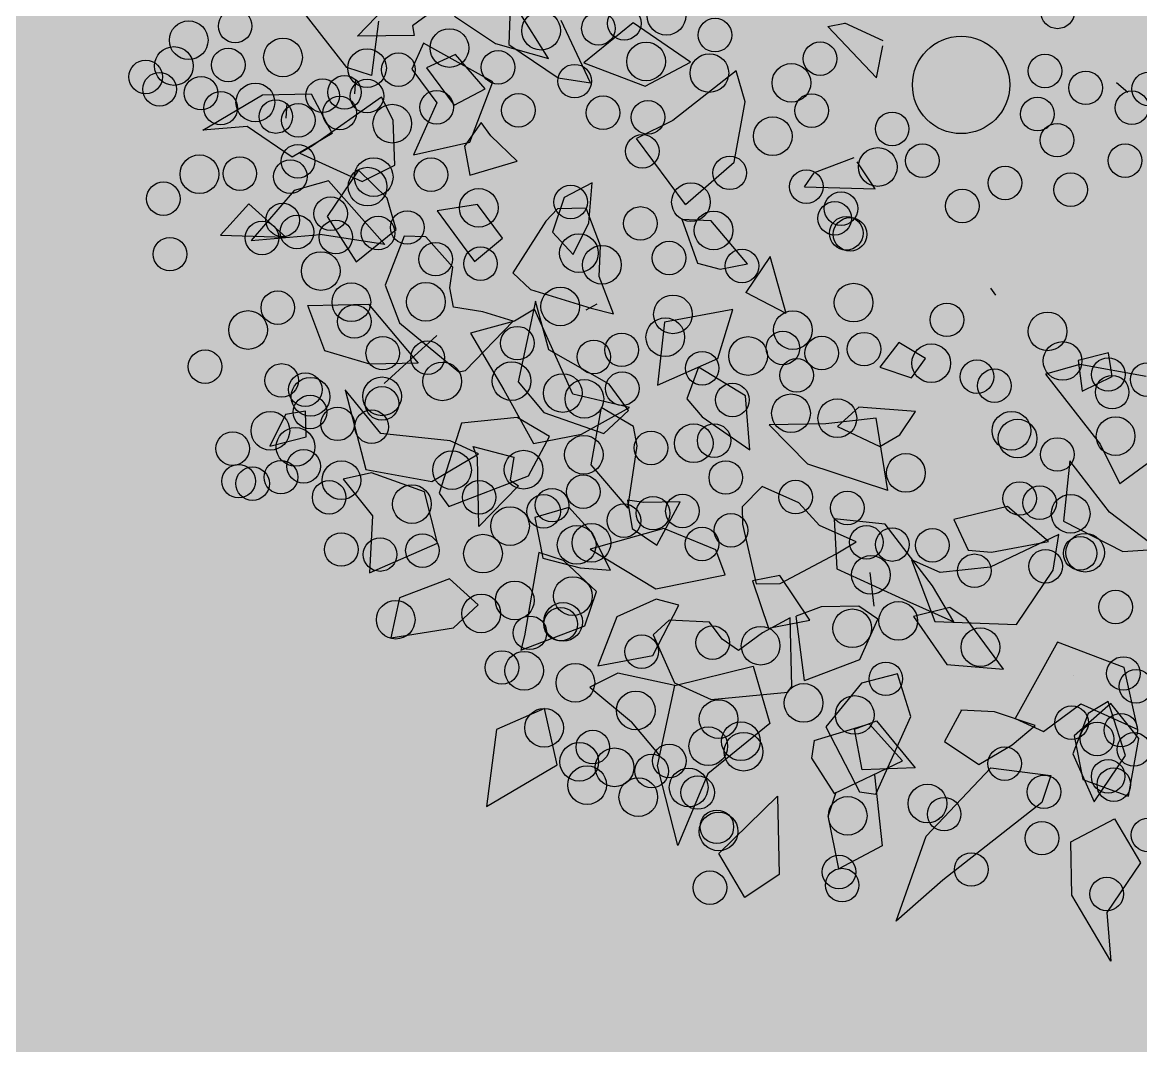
# Model space of a CAD drawing. Header units: millimetres. Extents: x 441061 to 442903, y 4515148 to 4515613.
# Drawn here: x 442043.376 to 442045.093, y 4515584.188 to 4515585.759 of the extents above; entities that cross this region are included whole.
import ezdxf

# ---------------------------------------------------------------- set-up
doc = ezdxf.new("R2010")
doc.units = ezdxf.units.MM
for name, color, linetype in [('01_ALBIZIA', 7, 'Continuous'), ('01_pinos', 7, 'Continuous'), ('ARBOL', 116, 'Continuous')]:
    doc.layers.add(name, color=color, linetype=linetype)
doc.layers.add('01_cesped', color=7, linetype='Continuous', true_color=0x659a66)

# ---------------------------------------------------------------- blocks, each defined once
blk = doc.blocks.new('A$C7A453A91')
at = {"layer": 'ARBOL', "color": 56}
for p, q in [((1.2895, 1.5195, 676.79), (1.2159, 1.5019, 676.79)), ((1.3208, 1.4599, 676.79), (1.2945, 1.5119, 676.79)), ((1.1956, 1.4787, 676.79), (1.2159, 1.5019, 676.79)), ((1.1956, 1.4787, 676.79), (1.3208, 1.4599, 676.79)), ((1.9513, 1.3261, 676.79), (1.9171, 1.2821, 676.79)), ((2.0307, 1.3336, 676.79), (1.9238, 1.2776, 676.79)), ((1.9828, 1.2968, 676.79), (1.9513, 1.3261, 676.79)), ((1.1147, 1.3154, 676.79), (1.0795, 1.1749, 676.79)), ((1.1615, 1.2808, 676.79), (1.1147, 1.3154, 676.79)), ((1.3768, 1.3213, 676.79), (1.3372, 1.2568, 676.79)), ((1.441, 1.3013, 676.79), (1.3857, 1.3195, 676.79)), ((2.1555, 1.3091, 676.79), (2.1117, 1.153, 676.79)), ((1.3392, 1.2261, 676.79), (1.441, 1.3013, 676.79)), ((1.9567, 1.2428, 676.79), (1.9828, 1.2968, 676.79)), ((0.9162, 1.2694, 676.79), (0.8902, 1.1588, 676.79)), ((1.0408, 1.2769, 676.79), (0.9162, 1.2694, 676.79)), ((1.003, 1.1933, 676.79), (1.0408, 1.2769, 676.79)), ((1.2124, 1.1836, 676.79), (1.1615, 1.2808, 676.79)), ((1.9238, 1.2776, 676.79), (1.8857, 1.2262, 676.79)), ((1.9171, 1.2821, 676.79), (1.9567, 1.2428, 676.79)), ((1.3392, 1.2261, 676.79), (1.3372, 1.2568, 676.79)), ((1.8857, 1.2262, 676.79), (2.0403, 1.1874, 676.79)), ((0.6862, 1.2101, 676.79), (0.7644, 1.1022, 676.79)), ((0.9222, 1.1377, 676.79), (0.8118, 1.1933, 676.79)), ((0.8902, 1.1588, 676.79), (1.003, 1.1933, 676.79)), ((1.1901, 1.0702, 676.79), (1.2124, 1.1836, 676.79)), ((2.0403, 1.1874, 676.79), (2.1117, 1.153, 676.79)), ((1.0795, 1.1749, 676.79), (1.0482, 1.11, 676.79)), ((0.8356, 1.1256, 676.79), (0.7374, 1.1616, 676.79)), ((0.7444, 1.0888, 676.79), (0.8356, 1.1256, 676.79)), ((0.8707, 1.1092, 676.79), (0.9222, 1.1377, 676.79)), ((2.0159, 1.1306, 676.79), (2.0731, 1.0388, 676.79)), ((2.1282, 1.1016, 676.79), (2.0159, 1.1306, 676.79)), ((0.7644, 1.1022, 676.79), (0.8707, 1.1092, 676.79)), ((1.1901, 1.0702, 676.79), (1.0482, 1.11, 676.79)), ((1.6991, 1.1167, 676.79), (1.6438, 1.1097, 676.79)), ((1.6438, 1.1097, 676.79), (1.6441, 1.0539, 676.79)), ((1.7007, 1.0737, 676.79), (1.6991, 1.1167, 676.79)), ((2.2375, 1.103, 676.79), (2.1282, 1.1016, 676.79)), ((2.1906, 1.0607, 676.79), (2.2375, 1.103, 676.79)), ((0.6563, 1.0826, 676.79), (0.7444, 1.0888, 676.79)), ((1.3672, 1.0901, 676.79), (1.3723, 1.0121, 676.79)), ((1.4522, 1.0269, 676.79), (1.3672, 1.0901, 676.79)), ((0.5411, 0.9472, 676.79), (0.5538, 1.0695, 676.79)), ((0.6186, 1.0626, 676.79), (0.6072, 1.0226, 676.79)), ((1.2008, 1.0453, 676.79), (1.2432, 1.0755, 676.79)), ((1.343, 1.0547, 676.79), (1.2432, 1.0755, 676.79)), ((1.6441, 1.0539, 676.79), (1.7007, 1.0737, 676.79)), ((1.2008, 1.0453, 676.79), (1.2718, 1.0004, 676.79)), ((1.3099, 1.017, 676.79), (1.343, 1.0547, 676.79)), ((2.0731, 1.0388, 676.79), (2.1906, 1.0607, 676.79)), ((0.6072, 1.0226, 676.79), (0.6205, 1.0109, 676.79)), ((0.7827, 1.0318, 676.79), (0.6418, 1.01, 676.79)), ((0.6996, 1.0291, 676.79), (0.6734, 0.9786, 676.79)), ((0.7793, 1.0134, 676.79), (0.6996, 1.0291, 676.79)), ((0.8167, 0.921, 676.79), (0.7827, 1.0318, 676.79)), ((1.4522, 1.0269, 676.79), (1.3723, 1.0121, 676.79)), ((1.7433, 1.0305, 676.79), (1.658, 0.9746, 676.79)), ((1.7466, 0.9805, 676.79), (1.7433, 1.0305, 676.79)), ((0.6205, 1.0109, 676.79), (0.5411, 0.9472, 676.79)), ((0.6418, 1.01, 676.79), (0.6539, 0.9605, 676.79)), ((0.7536, 0.956, 676.79), (0.7793, 1.0134, 676.79)), ((1.2718, 1.0004, 676.79), (1.3099, 1.017, 676.79)), ((2.0812, 1.0145, 676.79), (2.0201, 0.893, 676.79)), ((2.1126, 0.9578, 676.79), (2.0812, 1.0145, 676.79)), ((0.554, 0.9916, 676.79), (0.6041, 0.907, 676.79)), ((1.034, 0.9981, 676.79), (1.0107, 0.9463, 676.79)), ((1.0735, 0.9379, 676.79), (1.034, 0.9981, 676.79)), ((1.9778, 0.9975, 676.79), (1.9163, 0.9202, 676.79)), ((2.0744, 0.9934, 676.79), (1.9778, 0.9975, 676.79)), ((2.0055, 0.9156, 676.79), (2.0744, 0.9934, 676.79)), ((0.6734, 0.9786, 676.79), (0.7536, 0.956, 676.79)), ((1.3726, 0.9739, 676.79), (1.2897, 0.8805, 676.79)), ((1.4049, 0.8881, 676.79), (1.3726, 0.9739, 676.79)), ((1.6948, 0.9777, 676.79), (1.6298, 0.9148, 676.79)), ((1.6494, 0.9233, 676.79), (1.658, 0.9746, 676.79)), ((1.7909, 0.8883, 676.79), (1.6948, 0.9777, 676.79)), ((1.7313, 0.9418, 676.79), (1.7466, 0.9805, 676.79)), ((0.6539, 0.9605, 676.79), (0.7264, 0.9401, 676.79)), ((0.8394, 0.9532, 676.79), (0.8111, 0.9613, 676.79)), ((0.8111, 0.9613, 676.79), (0.8131, 0.9096, 676.79)), ((0.9043, 0.9464, 676.79), (0.8394, 0.9532, 676.79)), ((0.8531, 0.8745, 676.79), (0.9043, 0.9464, 676.79)), ((1.0107, 0.9463, 676.79), (1.0325, 0.8849, 676.79)), ((1.0536, 0.9555, 676.79), (1.0138, 0.9236, 676.79)), ((1.1152, 0.9181, 676.79), (1.0536, 0.9555, 676.79)), ((2.1203, 0.8409, 676.79), (2.1126, 0.9578, 676.79)), ((0.5606, 0.8915, 676.79), (0.3616, 0.9413, 676.79)), ((0.7264, 0.9401, 676.79), (0.7507, 0.8412, 676.79)), ((1.0138, 0.9236, 676.79), (1.0107, 0.8931, 676.79)), ((1.0865, 0.8759, 676.79), (1.0735, 0.9379, 676.79)), ((1.6494, 0.9233, 676.79), (1.7313, 0.9418, 676.79)), ((0.6041, 0.907, 676.79), (0.5606, 0.8915, 676.79)), ((0.7507, 0.8412, 676.79), (0.8167, 0.921, 676.79)), ((0.8131, 0.9096, 676.79), (0.8531, 0.8745, 676.79)), ((1.147, 0.8736, 676.79), (1.1152, 0.9181, 676.79)), ((1.6298, 0.9148, 676.79), (1.5511, 0.8509, 676.79)), ((1.9163, 0.9202, 676.79), (1.9699, 0.8924, 676.79)), ((1.9699, 0.8924, 676.79), (2.0055, 0.9156, 676.79)), ((0.6421, 0.8877, 676.79), (0.598, 0.743, 676.79)), ((0.6838, 0.8678, 676.79), (0.6421, 0.8877, 676.79)), ((1.0107, 0.8931, 676.79), (1.0212, 0.7838, 676.79)), ((1.0325, 0.8849, 676.79), (1.0865, 0.8759, 676.79)), ((1.3495, 0.7839, 676.79), (1.4049, 0.8881, 676.79)), ((1.7909, 0.8883, 676.79), (1.6487, 0.8377, 676.79)), ((2.0201, 0.893, 676.79), (1.9552, 0.83, 676.79)), ((2.3197, 0.8983, 676.79), (2.1977, 0.8609, 676.79)), ((2.4074, 0.8258, 676.79), (2.3197, 0.8983, 676.79)), ((0.7356, 0.8058, 676.79), (0.6838, 0.8678, 676.79)), ((1.2087, 0.8362, 676.79), (1.147, 0.8736, 676.79)), ((1.2897, 0.8805, 676.79), (1.3495, 0.7839, 676.79)), ((1.4855, 0.8655, 676.79), (1.3873, 0.8544, 676.79)), ((1.5509, 0.7943, 676.79), (1.4855, 0.8655, 676.79)), ((1.3873, 0.8544, 676.79), (1.4056, 0.7968, 676.79)), ((1.5511, 0.8509, 676.79), (1.6487, 0.8377, 676.79)), ((2.1977, 0.8609, 676.79), (2.2217, 0.706, 676.79)), ((0.8958, 0.8414, 676.79), (0.8459, 0.7879, 676.79)), ((0.9683, 0.8211, 676.79), (0.8958, 0.8414, 676.79)), ((1.1706, 0.8196, 676.79), (1.2087, 0.8362, 676.79)), ((1.8241, 0.8379, 676.79), (1.7462, 0.7894, 676.79)), ((1.9589, 0.8031, 676.79), (1.8241, 0.8379, 676.79)), ((1.9552, 0.83, 676.79), (1.9008, 0.8166, 676.79)), ((2.0016, 0.7548, 676.79), (2.1203, 0.8409, 676.79)), ((2.2985, 0.7991, 676.79), (2.4074, 0.8258, 676.79)), ((2.3348, 0.8324, 676.79), (2.3196, 0.7937, 676.79)), ((2.3408, 0.8326, 676.79), (2.3246, 0.7468, 676.79)), ((2.4187, 0.7751, 676.79), (2.3348, 0.8324, 676.79)), ((2.419, 0.8141, 676.79), (2.3408, 0.8326, 676.79)), ((0.4714, 0.76, 676.79), (0.539, 0.8147, 676.79)), ((0.539, 0.8147, 676.79), (0.6123, 0.7819, 676.79)), ((0.7076, 0.7469, 676.79), (0.7356, 0.8058, 676.79)), ((0.9547, 0.7574, 676.79), (0.9683, 0.8211, 676.79)), ((1.0644, 0.7793, 676.79), (1.1706, 0.8196, 676.79)), ((1.9008, 0.8166, 676.79), (2.0016, 0.7548, 676.79)), ((2.0288, 0.7752, 676.79), (1.9589, 0.8031, 676.79)), ((2.4677, 0.7214, 676.79), (2.419, 0.8141, 676.79)), ((0.6123, 0.7819, 676.79), (0.5818, 0.7045, 676.79)), ((0.8459, 0.7879, 676.79), (0.9184, 0.7675, 676.79)), ((1.0212, 0.7838, 676.79), (1.0644, 0.7793, 676.79)), ((1.4056, 0.7968, 676.79), (1.4471, 0.7881, 676.79)), ((1.4471, 0.7881, 676.79), (1.5509, 0.7943, 676.79)), ((1.7462, 0.7894, 676.79), (1.8047, 0.7215, 676.79)), ((2.0072, 0.7914, 676.79), (1.9662, 0.7385, 676.79)), ((2.0426, 0.7938, 676.79), (2.0072, 0.7914, 676.79)), ((2.1513, 0.7632, 676.79), (2.0426, 0.7938, 676.79)), ((2.2762, 0.7193, 676.79), (2.2985, 0.7991, 676.79)), ((2.3196, 0.7937, 676.79), (2.3422, 0.7198, 676.79)), ((0.9184, 0.7675, 676.79), (0.9547, 0.7574, 676.79)), ((1.1569, 0.7142, 676.79), (1.0843, 0.7681, 676.79)), ((1.0843, 0.7681, 676.79), (1.1483, 0.6353, 676.79)), ((1.6788, 0.7729, 676.79), (1.6088, 0.7557, 676.79)), ((1.7328, 0.7638, 676.79), (1.6788, 0.7729, 676.79)), ((1.8028, 0.781, 676.79), (1.7328, 0.7638, 676.79)), ((1.7876, 0.7423, 676.79), (1.8028, 0.781, 676.79)), ((1.9392, 0.7537, 676.79), (2.0288, 0.7752, 676.79)), ((2.0661, 0.7073, 676.79), (2.1513, 0.7632, 676.79)), ((2.4252, 0.675, 676.79), (2.4187, 0.7751, 676.79)), ((0.4257, 0.6439, 676.79), (0.4714, 0.76, 676.79)), ((0.5881, 0.7183, 676.79), (0.7076, 0.7469, 676.79)), ((0.598, 0.743, 676.79), (0.5881, 0.7183, 676.79)), ((0.7615, 0.7508, 676.79), (0.6899, 0.7587, 676.79)), ((0.6899, 0.7587, 676.79), (0.6965, 0.6586, 676.79)), ((0.8083, 0.7162, 676.79), (0.7615, 0.7508, 676.79)), ((1.092, 0.7561, 676.79), (1.0767, 0.7174, 676.79)), ((1.2395, 0.6779, 676.79), (1.092, 0.7561, 676.79)), ((1.6088, 0.7557, 676.79), (1.6032, 0.705, 676.79)), ((1.741, 0.6387, 676.79), (1.7876, 0.7423, 676.79)), ((1.8047, 0.7215, 676.79), (1.9392, 0.7537, 676.79)), ((2.3246, 0.7468, 676.79), (2.3847, 0.6941, 676.79)), ((0.8585, 0.7385, 676.79), (0.827, 0.716, 676.79)), ((0.93, 0.7258, 676.79), (0.8585, 0.7385, 676.79)), ((0.9484, 0.693, 676.79), (0.93, 0.7258, 676.79)), ((1.2802, 0.7321, 676.79), (1.1569, 0.7142, 676.79)), ((1.3344, 0.7218, 676.79), (1.2395, 0.6779, 676.79)), ((1.3365, 0.7162, 676.79), (1.2802, 0.7321, 676.79)), ((1.2959, 0.6313, 676.79), (1.3344, 0.7218, 676.79)), ((1.9662, 0.7385, 676.79), (2.0661, 0.7073, 676.79)), ((2.3847, 0.6941, 676.79), (2.4677, 0.7214, 676.79)), ((0.5818, 0.7045, 676.79), (0.4844, 0.698, 676.79)), ((0.6596, 0.7108, 676.79), (0.6215, 0.6593, 676.79)), ((0.809, 0.6826, 676.79), (0.6596, 0.7108, 676.79)), ((0.7875, 0.6269, 676.79), (0.8083, 0.7162, 676.79)), ((0.827, 0.716, 676.79), (0.854, 0.6256, 676.79)), ((1.0746, 0.7157, 676.79), (1.0216, 0.6956, 676.79)), ((1.0767, 0.7174, 676.79), (1.0277, 0.6514, 676.79)), ((1.0619, 0.5935, 676.79), (1.0746, 0.7157, 676.79)), ((1.3266, 0.6568, 676.79), (1.3365, 0.7162, 676.79)), ((1.6032, 0.705, 676.79), (1.6226, 0.6812, 676.79)), ((2.2579, 0.7186, 676.79), (2.1855, 0.6929, 676.79)), ((2.2217, 0.706, 676.79), (2.2762, 0.7193, 676.79)), ((2.2466, 0.6655, 676.79), (2.2579, 0.7186, 676.79)), ((2.3422, 0.7198, 676.79), (2.4252, 0.675, 676.79)), ((0.4844, 0.698, 676.79), (0.4257, 0.6439, 676.79)), ((0.809, 0.6826, 676.79), (0.7066, 0.6258, 676.79)), ((0.9751, 0.6695, 676.79), (0.9484, 0.693, 676.79)), ((1.0216, 0.6956, 676.79), (0.9751, 0.6695, 676.79)), ((1.3605, 0.6991, 676.79), (1.2941, 0.6906, 676.79)), ((1.2941, 0.6906, 676.79), (1.3427, 0.598, 676.79)), ((1.3872, 0.6757, 676.79), (1.3605, 0.6991, 676.79)), ((1.8771, 0.6931, 676.79), (1.8246, 0.6505, 676.79)), ((1.9183, 0.6958, 676.79), (1.8771, 0.6931, 676.79)), ((1.9372, 0.6187, 676.79), (1.9183, 0.6958, 676.79)), ((2.1855, 0.6929, 676.79), (2.136, 0.6583, 676.79)), ((1.4425, 0.5772, 676.79), (1.3872, 0.6757, 676.79)), ((1.6226, 0.6812, 676.79), (1.7073, 0.6114, 676.79)), ((2.2212, 0.6011, 676.79), (2.2466, 0.6655, 676.79)), ((2.2419, 0.6094, 676.79), (2.3351, 0.6645, 676.79)), ((2.3351, 0.6645, 676.79), (2.352, 0.6167, 676.79)), ((2.4365, 0.5929, 676.79), (2.4727, 0.6735, 676.79)), ((2.4727, 0.6735, 676.79), (2.5578, 0.64, 676.79)), ((0.6215, 0.6593, 676.79), (0.6154, 0.5415, 676.79)), ((0.6965, 0.6586, 676.79), (0.7875, 0.6269, 676.79)), ((1.0277, 0.6514, 676.79), (1.1373, 0.6083, 676.79)), ((1.2184, 0.6203, 676.79), (1.3266, 0.6568, 676.79)), ((1.5097, 0.6437, 676.79), (1.459, 0.6027, 676.79)), ((1.5243, 0.5567, 676.79), (1.5097, 0.6437, 676.79)), ((1.7318, 0.6495, 676.79), (1.6988, 0.6118, 676.79)), ((1.8234, 0.6193, 676.79), (1.7318, 0.6495, 676.79)), ((1.8246, 0.6505, 676.79), (1.7996, 0.6097, 676.79)), ((2.1369, 0.6589, 676.79), (2.1474, 0.5962, 676.79)), ((0.6154, 0.5415, 676.79), (0.7066, 0.6258, 676.79)), ((0.854, 0.6256, 676.79), (0.9157, 0.5883, 676.79)), ((1.1483, 0.6353, 676.79), (1.2184, 0.6203, 676.79)), ((1.238, 0.5647, 676.79), (1.2959, 0.6313, 676.79)), ((1.7073, 0.6114, 676.79), (1.741, 0.6387, 676.79)), ((2.0066, 0.64, 676.79), (1.9656, 0.5871, 676.79)), ((2.0719, 0.5941, 676.79), (2.0066, 0.64, 676.79)), ((2.5578, 0.64, 676.79), (2.5649, 0.5328, 676.79)), ((1.1373, 0.6083, 676.79), (1.238, 0.5647, 676.79)), ((1.459, 0.6027, 676.79), (1.4332, 0.5884, 676.79)), ((1.6126, 0.6153, 676.79), (1.516, 0.5881, 676.79)), ((1.6536, 0.5901, 676.79), (1.6126, 0.6153, 676.79)), ((1.6988, 0.6118, 676.79), (1.7738, 0.5627, 676.79)), ((1.7738, 0.5627, 676.79), (1.8234, 0.6193, 676.79)), ((1.8818, 0.5281, 676.79), (1.7996, 0.6097, 676.79)), ((1.8818, 0.5281, 676.79), (1.9372, 0.6187, 676.79)), ((2.2253, 0.442, 676.79), (2.2419, 0.6094, 676.79)), ((2.352, 0.6167, 676.79), (2.2973, 0.3978, 676.79)), ((0.5659, 0.5152, 676.79), (0.5715, 0.5907, 676.79)), ((0.5659, 0.5152, 676.79), (0.6609, 0.584, 676.79)), ((0.6609, 0.584, 676.79), (0.5715, 0.5907, 676.79)), ((0.9157, 0.5883, 676.79), (1.0537, 0.5841, 676.79)), ((1.0537, 0.5841, 676.79), (1.0619, 0.5935, 676.79)), ((1.1866, 0.584, 676.79), (1.1139, 0.5144, 676.79)), ((1.2531, 0.5924, 676.79), (1.1866, 0.584, 676.79)), ((1.2667, 0.5137, 676.79), (1.2531, 0.5924, 676.79)), ((1.3427, 0.598, 676.79), (1.4425, 0.5772, 676.79)), ((1.4332, 0.5884, 676.79), (1.4711, 0.5532, 676.79)), ((1.516, 0.5881, 676.79), (1.4346, 0.4782, 676.79)), ((1.5714, 0.4941, 676.79), (1.6536, 0.5901, 676.79)), ((1.7932, 0.601, 676.79), (1.77, 0.5493, 676.79)), ((1.8707, 0.5056, 676.79), (1.7932, 0.601, 676.79)), ((1.9656, 0.5871, 676.79), (1.9633, 0.4864, 676.79)), ((2.1083, 0.4457, 676.79), (2.0719, 0.5941, 676.79)), ((2.1474, 0.5962, 676.79), (2.2212, 0.6011, 676.79)), ((2.4967, 0.5186, 676.79), (2.4365, 0.5929, 676.79)), ((0.7672, 0.512, 676.79), (0.8516, 0.5804, 676.79)), ((0.8516, 0.5804, 676.79), (0.9869, 0.5516, 676.79)), ((0.9869, 0.5516, 676.79), (0.9194, 0.4969, 676.79)), ((1.4711, 0.5532, 676.79), (1.5243, 0.5567, 676.79)), ((1.77, 0.5493, 676.79), (1.7555, 0.498, 676.79)), ((2.0064, 0.5142, 676.79), (2.0284, 0.5505, 676.79)), ((2.0284, 0.5505, 676.79), (2.1351, 0.5264, 676.79)), ((1.1563, 0.4942, 676.79), (1.2255, 0.5239, 676.79)), ((1.2255, 0.5239, 676.79), (1.2457, 0.4875, 676.79)), ((1.9619, 0.454, 676.79), (2.0212, 0.5377, 676.79)), ((2.0212, 0.5377, 676.79), (2.1094, 0.5224, 676.79)), ((2.0483, 0.401, 676.79), (2.1094, 0.5224, 676.79)), ((2.1351, 0.5264, 676.79), (2.062, 0.4655, 676.79)), ((2.5649, 0.5328, 676.79), (2.6244, 0.4682, 676.79)), ((0.8413, 0.4666, 676.79), (0.7672, 0.512, 676.79)), ((1.1139, 0.5144, 676.79), (1.1593, 0.3912, 676.79)), ((1.1876, 0.383, 676.79), (1.2667, 0.5137, 676.79)), ((1.3586, 0.5136, 676.79), (1.3217, 0.4619, 676.79)), ((1.417, 0.5033, 676.79), (1.3574, 0.5138, 676.79)), ((1.4863, 0.4703, 676.79), (1.417, 0.5033, 676.79)), ((1.6838, 0.5059, 676.79), (1.6243, 0.4643, 676.79)), ((1.7201, 0.4957, 676.79), (1.6838, 0.5059, 676.79)), ((1.8715, 0.4931, 676.79), (1.8707, 0.5056, 676.79)), ((2.062, 0.4655, 676.79), (2.0064, 0.5142, 676.79)), ((2.6244, 0.4682, 676.79), (2.4967, 0.5186, 676.79)), ((0.9194, 0.4969, 676.79), (0.8413, 0.4666, 676.79)), ((1.1717, 0.4901, 676.79), (1.1173, 0.4767, 676.79)), ((1.1362, 0.3996, 676.79), (1.1717, 0.4901, 676.79)), ((1.1748, 0.4828, 676.79), (1.1563, 0.4942, 676.79)), ((1.2522, 0.3874, 676.79), (1.1748, 0.4828, 676.79)), ((1.2457, 0.4875, 676.79), (1.2634, 0.4887, 676.79)), ((1.2634, 0.4887, 676.79), (1.2522, 0.3874, 676.79)), ((1.4346, 0.4782, 676.79), (1.5714, 0.4941, 676.79)), ((1.6212, 0.4964, 676.79), (1.5831, 0.4798, 676.79)), ((1.64, 0.3966, 676.79), (1.6212, 0.4964, 676.79)), ((1.7043, 0.3783, 676.79), (1.7935, 0.4918, 676.79)), ((1.7555, 0.498, 676.79), (1.7201, 0.4957, 676.79)), ((1.771, 0.3985, 676.79), (1.8715, 0.4931, 676.79)), ((1.7935, 0.4918, 676.79), (1.8806, 0.4291, 676.79)), ((1.9633, 0.4864, 676.79), (2.0826, 0.4314, 676.79)), ((1.1173, 0.4767, 676.79), (1.011, 0.411, 676.79)), ((1.1173, 0.4767, 676.79), (1.011, 0.411, 676.79)), ((1.3217, 0.4619, 676.79), (1.3773, 0.4131, 676.79)), ((1.4408, 0.4408, 676.79), (1.4863, 0.4703, 676.79)), ((1.5831, 0.4798, 676.79), (1.5468, 0.4115, 676.79)), ((1.6243, 0.4643, 676.79), (1.6179, 0.4262, 676.79)), ((2.0851, 0.4719, 676.79), (2.1741, 0.3799, 676.79)), ((1.9619, 0.454, 676.79), (1.9776, 0.4257, 676.79)), ((2.0826, 0.4314, 676.79), (2.1083, 0.4457, 676.79)), ((2.2768, 0.2888, 676.79), (2.2253, 0.442, 676.79)), ((1.011, 0.411, 676.79), (0.9128, 0.4339, 676.79)), ((0.9128, 0.4339, 676.79), (1.0293, 0.3437, 676.79)), ((1.4093, 0.4322, 676.79), (1.3658, 0.4168, 676.79)), ((1.3773, 0.4131, 676.79), (1.4408, 0.4408, 676.79)), ((1.4898, 0.425, 676.79), (1.4093, 0.4322, 676.79)), ((1.5117, 0.3636, 676.79), (1.4898, 0.425, 676.79)), ((1.6179, 0.4262, 676.79), (1.7009, 0.3814, 676.79)), ((1.8806, 0.4291, 676.79), (1.8483, 0.29, 676.79)), ((1.9776, 0.4257, 676.79), (2.0483, 0.401, 676.79)), ((1.3658, 0.4168, 676.79), (1.4369, 0.2833, 676.79)), ((1.5468, 0.4115, 676.79), (1.5738, 0.3211, 676.79)), ((2.05, 0.4043, 676.79), (2.0646, 0.3629, 676.79)), ((1.0293, 0.3437, 676.79), (1.1362, 0.3996, 676.79)), ((1.1593, 0.3912, 676.79), (1.1876, 0.383, 676.79)), ((1.5738, 0.3211, 676.79), (1.64, 0.3966, 676.79)), ((1.7009, 0.3814, 676.79), (1.771, 0.3985, 676.79)), ((2.2973, 0.3978, 676.79), (2.2768, 0.2888, 676.79)), ((1.1372, 0.3766, 676.79), (1.0414, 0.3452, 676.79)), ((1.2121, 0.3187, 676.79), (1.1372, 0.3766, 676.79)), ((1.4474, 0.2588, 676.79), (1.5117, 0.3636, 676.79)), ((1.7043, 0.3783, 676.79), (1.6105, 0.333, 676.79)), ((1.7683, 0.2455, 676.79), (1.7043, 0.3783, 676.79)), ((2.1379, 0.2992, 676.79), (2.0646, 0.3629, 676.79)), ((2.1741, 0.3799, 676.79), (2.1379, 0.2992, 676.79)), ((0.8803, 0.3597, 676.79), (0.8554, 0.3329, 676.79)), ((0.9093, 0.3239, 676.79), (0.8803, 0.3597, 676.79)), ((1.0414, 0.3452, 676.79), (1.0084, 0.3053, 676.79)), ((0.8554, 0.3329, 676.79), (0.8683, 0.271, 676.79)), ((0.8683, 0.271, 676.79), (0.9093, 0.3239, 676.79)), ((1.6105, 0.333, 676.79), (1.5862, 0.2825, 676.79)), ((1.9713, 0.335, 676.79), (1.9517, 0.1891, 676.79)), ((1.9713, 0.335, 676.79), (2.0599, 0.2256, 676.79)), ((1.0084, 0.3053, 676.79), (1.0898, 0.2855, 676.79)), ((1.1487, 0.2015, 676.79), (1.2121, 0.3187, 676.79)), ((1.0898, 0.2855, 676.79), (1.1487, 0.2015, 676.79)), ((1.2684, 0.2811, 676.79), (1.2185, 0.1996, 676.79)), ((1.3378, 0.2759, 676.79), (1.2684, 0.2811, 676.79)), ((1.4369, 0.2833, 676.79), (1.4474, 0.2588, 676.79)), ((1.5862, 0.2825, 676.79), (1.6832, 0.2791, 676.79)), ((1.8483, 0.29, 676.79), (1.8848, 0.1554, 676.79)), ((1.3279, 0.2166, 676.79), (1.3378, 0.2759, 676.79)), ((1.76, 0.2627, 676.79), (1.6832, 0.2791, 676.79)), ((1.8848, 0.1554, 676.79), (1.7683, 0.2455, 676.79)), ((2.0599, 0.2256, 676.79), (2.0368, 0.1556, 676.79)), ((1.2505, 0.1332, 676.79), (1.3279, 0.2166, 676.79)), ((1.5454, 0.2026, 676.79), (1.5006, 0.1197, 676.79)), ((1.625, 0.1368, 676.79), (1.5454, 0.2026, 676.79)), ((1.2185, 0.1996, 676.79), (1.2505, 0.1332, 676.79)), ((2.0368, 0.1556, 676.79), (1.9517, 0.1891, 676.79)), ((1.5713, 0, 676.79), (1.625, 0.1368, 676.79)), ((1.5006, 0.1197, 676.79), (1.5713, 0, 676.79))]:
    blk.add_line(p, q, dxfattribs=at)
blk = doc.blocks.new('A$C496E5142')
at = {"layer": '01_pinos', "color": 98}
for p, q in [((2.0648, 2.0607), (2.0969, 2.0593)), ((2.1411, 1.5401), (2.1232, 1.5454)), ((0.7877, 1.0353), (0.7698, 1.062)), ((1.4761, 0.9983), (1.4648, 0.9735)), ((2.7756, 0.9965), (2.7756, 0.9965)), ((0.7033, 0.9036), (0.6853, 0.9302)), ((2.2934, 0.9029), (2.3448, 0.8517)), ((1.2458, 0.7338), (1.2197, 0.5829)), ((2.7374, 0.5771), (2.7339, 0.5694)), ((2.1195, 0.3499), (2.116, 0.3422))]:
    blk.add_line(p, q, dxfattribs=at)
for centre, radius in [((1.8718, 2.1025), 0.0361), ((2.128, 2.092), 0.0361), ((2.1246, 2.038), 0.0361), ((2.0199, 2.0108), 0.0361), ((1.9284, 1.9856), 0.0361), ((2.1828, 1.9393), 0.0361), ((1.8046, 1.8511), 0.1046), ((1.8046, 1.8511), 0.1046), ((1.9726, 1.9024), 0.0361), ((2.0404, 1.8842), 0.0361), ((2.1288, 1.818), 0.0361), ((2.0086, 1.7429), 0.0361), ((1.5306, 1.7095), 0.0361), ((1.7457, 1.6855), 0.0361), ((1.8389, 1.6715), 0.0361), ((1.9665, 1.6473), 0.0361), ((1.5138, 1.6306), 0.0416), ((1.3212, 1.6108), 0.0361), ((1.5849, 1.6103), 0.0361), ((1.7716, 1.6019), 0.0416), ((1.2132, 1.5794), 0.0416), ((2.5094, 1.5969), 0.0361), ((2.2768, 1.5472), 0.0416), ((2.4367, 1.5541), 0.0361), ((1.3617, 1.5389), 0.0416), ((2.4666, 1.5292), 0.0361), ((1.1517, 1.5108), 0.0361), ((1.5527, 1.5154), 0.0416), ((2.3413, 1.5167), 0.0416), ((1.2391, 1.475), 0.0416), ((1.7641, 1.4827), 0.0361), ((1.1145, 1.4682), 0.0361), ((1.6763, 1.4741), 0.0361), ((1.7663, 1.4579), 0.0361), ((2.5306, 1.4592), 0.0416), ((1.8055, 1.4478), 0.0361), ((1.8134, 1.4511), 0.0361), ((2.0907, 1.4338), 0.0361), ((1.0202, 1.3886), 0.0416), ((1.3159, 1.3827), 0.0361), ((1.5281, 1.3964), 0.0361), ((2.2583, 1.3847), 0.0361), ((2.2168, 1.3769), 0.0361), ((1.1438, 1.3473), 0.0361), ((1.9096, 1.3397), 0.0416), ((2.1213, 1.3395), 0.0416), ((2.3467, 1.3309), 0.0416), ((2.4559, 1.3512), 0.0361), ((1.2337, 1.3311), 0.0361), ((1.3512, 1.3176), 0.0361), ((2.3673, 1.3257), 0.0416), ((1.5009, 1.2956), 0.0416), ((0.9956, 1.2696), 0.0361), ((1.5767, 1.2774), 0.0416), ((1.9888, 1.2747), 0.0361), ((2.5567, 1.2682), 0.0416), ((0.8876, 1.2381), 0.0416), ((1.6718, 1.2547), 0.0361), ((2.4897, 1.2459), 0.0361), ((1.0869, 1.2235), 0.0361), ((1.8428, 1.213), 0.0416), ((2.4501, 1.2268), 0.0361), ((2.6328, 1.2212), 0.0416), ((1.4433, 1.1926), 0.0361), ((1.9222, 1.2121), 0.0361), ((2.6251, 1.2136), 0.0361), ((1.5376, 1.1719), 0.0361), ((1.8496, 1.1693), 0.0361), ((2.7562, 1.1692), 0.0361), ((2.5835, 1.146), 0.0361), ((0.8296, 1.134), 0.0361), ((0.9441, 1.1208), 0.0361), ((1.2967, 1.1368), 0.0361), ((1.909, 1.1412), 0.0361), ((2.0347, 1.1221), 0.0416), ((2.2232, 1.1198), 0.0416), ((0.7742, 1.0953), 0.0416), ((1.801, 1.1098), 0.0416), ((1.4326, 1.0716), 0.0416), ((1.6186, 1.0813), 0.0416), ((1.9495, 1.0693), 0.0416), ((0.8112, 1.0477), 0.0361), ((1.378, 1.0611), 0.0416), ((2.8572, 1.0668), 0.0361), ((2.8956, 1.0616), 0.0361), ((0.768, 1.0244), 0.0361), ((0.8905, 1.0343), 0.0416), ((1.6358, 1.0324), 0.0416), ((1.7393, 1.0285), 0.0361), ((2.3638, 1.032), 0.0361), ((2.4688, 1.0443), 0.0361), ((0.6175, 1.0024), 0.0416), ((1.0237, 0.9987), 0.0361), ((1.1483, 1.0056), 0.0416), ((1.8325, 1.0146), 0.0361), ((0.495, 0.9924), 0.0361), ((0.7352, 0.9897), 0.0361), ((0.7871, 0.983), 0.0361), ((2.1701, 0.983), 0.0361), ((2.2947, 0.9803), 0.0361), ((1.4169, 0.9459), 0.0416), ((1.5785, 0.9534), 0.0361), ((2.2478, 0.9501), 0.0361), ((2.9277, 0.9671), 0.0361), ((2.9753, 0.9517), 0.0361), ((2.068, 0.9332), 0.0361), ((2.5798, 0.9225), 0.0416), ((0.4348, 0.907), 0.0416), ((0.5346, 0.9172), 0.0361), ((0.7267, 0.9159), 0.0361), ((0.9294, 0.9191), 0.0416), ((1.2251, 0.9132), 0.0361), ((1.5405, 0.9046), 0.0361), ((1.8551, 0.9215), 0.0361), ((2.2986, 0.9005), 0.0416), ((2.8344, 0.9149), 0.0361), ((2.899, 0.9209), 0.0361), ((0.6301, 0.8894), 0.0416), ((0.6835, 0.8926), 0.0361), ((0.9317, 0.8948), 0.0416), ((1.053, 0.8778), 0.0361), ((1.6305, 0.8884), 0.0361), ((1.824, 0.89), 0.0416), ((1.1429, 0.8616), 0.0361), ((1.9237, 0.8742), 0.0361), ((2.4057, 0.8586), 0.0416), ((2.9671, 0.872), 0.0361), ((2.9876, 0.8655), 0.0361), ((0.4438, 0.8438), 0.0416), ((0.5257, 0.8335), 0.0361), ((0.5789, 0.834), 0.0361), ((0.78, 0.8459), 0.0361), ((1.0109, 0.8298), 0.0361), ((0.7874, 0.8099), 0.0361), ((1.3924, 0.8269), 0.0361), ((1.5355, 0.8023), 0.0416), ((1.5798, 0.821), 0.0416), ((1.7577, 0.8257), 0.0361), ((3.1123, 0.8252), 0.0361), ((0.4103, 0.788), 0.0361), ((0.4501, 0.7854), 0.0361), ((0.9048, 0.8001), 0.0361), ((1.1827, 0.7763), 0.0416), ((2.0022, 0.7915), 0.0361), ((2.3374, 0.7853), 0.0416), ((0.9444, 0.7672), 0.0361), ((1.4328, 0.755), 0.0416), ((1.8944, 0.7601), 0.0361), ((2.8787, 0.761), 0.0361), ((0.6977, 0.7483), 0.0361), ((2.4611, 0.744), 0.0361), ((2.7747, 0.757), 0.0361), ((0.8316, 0.7258), 0.0361), ((0.8717, 0.7244), 0.0361), ((1.6527, 0.7254), 0.0416), ((1.8472, 0.7176), 0.0361), ((1.9711, 0.73), 0.0361), ((0.63, 0.6939), 0.0416), ((0.9638, 0.6898), 0.0416), ((0.8203, 0.6683), 0.0361), ((1.0568, 0.6772), 0.0416), ((1.2596, 0.6839), 0.0361), ((1.3156, 0.663), 0.0416), ((1.7006, 0.6619), 0.0361), ((1.8078, 0.6664), 0.0361), ((2.9364, 0.6797), 0.0361), ((3.1201, 0.6706), 0.0361), ((1.0874, 0.6485), 0.0361), ((2.2049, 0.6348), 0.0416), ((2.4561, 0.6416), 0.0416), ((1.1774, 0.6323), 0.0361), ((1.5702, 0.6205), 0.0416), ((0.6012, 0.6046), 0.0361), ((1.6654, 0.5978), 0.0361), ((1.7819, 0.5861), 0.0416), ((2.3534, 0.5944), 0.0416), ((2.6965, 0.5873), 0.0416), ((2.7388, 0.5913), 0.0361), ((0.9392, 0.5708), 0.0361), ((1.6594, 0.5762), 0.0361), ((1.7596, 0.563), 0.0416), ((2.1194, 0.5765), 0.0361), ((1.2332, 0.5581), 0.0416), ((1.2424, 0.5459), 0.0361), ((0.6855, 0.5192), 0.0361), ((1.4493, 0.5253), 0.0416), ((2.8578, 0.5332), 0.0361), ((0.9182, 0.4937), 0.0416), ((1.5312, 0.515), 0.0361), ((1.6217, 0.5069), 0.0416), ((1.2556, 0.4926), 0.0361), ((1.8208, 0.471), 0.0416), ((1.0418, 0.4524), 0.0361), ((1.0942, 0.4682), 0.0361), ((1.1123, 0.4629), 0.0416), ((1.1941, 0.4526), 0.0361), ((2.0108, 0.4677), 0.0361), ((2.2305, 0.4548), 0.0416), ((2.2975, 0.4466), 0.0416), ((2.5773, 0.4611), 0.0416), ((1.1318, 0.4363), 0.0361), ((1.6122, 0.4244), 0.0416), ((2.316, 0.4325), 0.0416), ((1.4262, 0.4146), 0.0416), ((1.8382, 0.4144), 0.0416), ((1.8371, 0.4073), 0.0361), ((2.2488, 0.3952), 0.0416), ((0.8937, 0.3747), 0.0361), ((1.7279, 0.387), 0.0416), ((1.0891, 0.3522), 0.0416), ((1.1532, 0.358), 0.0416), ((1.2751, 0.362), 0.0416), ((1.5054, 0.3497), 0.0361), ((1.7963, 0.352), 0.0361), ((2.0786, 0.3601), 0.0416), ((2.6367, 0.3543), 0.0361), ((1.1925, 0.3358), 0.0361), ((1.6882, 0.3205), 0.0416), ((1.9394, 0.3273), 0.0416), ((2.6594, 0.3362), 0.0361), ((1.2768, 0.3167), 0.0361), ((2.2022, 0.3188), 0.0361), ((2.2699, 0.2993), 0.0416), ((2.2921, 0.3026), 0.0361), ((1.1683, 0.2873), 0.0361), ((1.4388, 0.287), 0.0361), ((1.8367, 0.2801), 0.0416), ((2.1855, 0.2782), 0.0361), ((1.0487, 0.2722), 0.0361), ((1.7947, 0.2563), 0.0361), ((2.3698, 0.2697), 0.0361), ((2.3788, 0.2641), 0.0416), ((1.1287, 0.239), 0.0361), ((1.3662, 0.2442), 0.0361), ((2.054, 0.2411), 0.0361), ((2.1176, 0.2355), 0.0416), ((1.1018, 0.2246), 0.0361), ((1.946, 0.2096), 0.0416), ((2.1972, 0.2164), 0.0416), ((1.5513, 0.197), 0.0416), ((2.0504, 0.1982), 0.0416), ((2.0945, 0.1692), 0.0416), ((2.4383, 0.1573), 0.0361)]:
    blk.add_circle(centre, radius, dxfattribs=at)
at = {"layer": '01_pinos', "color": 98, "linetype": 'Continuous', "xscale": 1.199999999953434, "yscale": 1.199999999953434, "zscale": 1.199999999953434}
blk.add_blockref('A$C7A453A91', (0.0667, 0, -812.148), dxfattribs=at)

msp = doc.modelspace()

# ---------------------------------------------------------------- hatches: boundary and pattern name
at = {"layer": '01_cesped', "true_color": 0xc1d7c2}
h = msp.add_hatch(color=9, dxfattribs=at)
h.dxf.hatch_style = 1
h.paths.add_polyline_path([(442033.2876, 4515586.3107), (442034.7384, 4515586.5238), (442036.2147, 4515586.7146), (442037.3551, 4515586.8401), (442038.6803, 4515586.9605), (442039.9628, 4515587.0509), (442041.2491, 4515587.1161), (442042.5649, 4515587.1563), (442043.7643, 4515587.1703), (442045.4565, 4515587.1616), (442046.9668, 4515587.1268), (442048.1813, 4515587.0804), (442049.7689, 4515586.9896), (442051.4023, 4515586.8774), (442052.9121, 4515586.7851), (442054.7881, 4515586.6709), (442056.4635, 4515586.5688), (442058.9483, 4515586.4175), (442060.7799, 4515586.306), (442062.603, 4515586.195), (442063.8196, 4515586.1209), (442064.2182, 4515586.0966), (442064.3739, 4515585.064), (442062.601, 4515584.7841), (442061.5856, 4515584.6124), (442060.3714, 4515584.3815), (442059.1384, 4515584.114), (442057.7447, 4515583.8032), (442054.9717, 4515583.1578), (442053.7842, 4515582.8703), (442052.9569, 4515582.6661), (442051.88, 4515582.3954), (442050.9466, 4515582.1562), (442049.8841, 4515581.879), (442048.7162, 4515581.5679), (442047.6899, 4515581.2892), (442046.6513, 4515580.9787), (442045.4013, 4515580.5905), (442043.7245, 4515580.0447), (442042.0132, 4515579.4576), (442040.9207, 4515579.0667), (442040.0925, 4515578.7618), (442039.2315, 4515578.4371), (442038.423, 4515578.1248), (442037.3186, 4515577.6866), (442036.6301, 4515577.4067), (442036.2059, 4515578.5367), (442035.7887, 4515579.648), (442035.2719, 4515581.0248), (442034.8265, 4515582.2114), (442034.3313, 4515583.5306), (442033.8051, 4515584.9324)])

# ---------------------------------------------------------------- block references
at = {"layer": '01_ALBIZIA', "linetype": 'Continuous', "xscale": 0.713999999999814, "yscale": 0.713999999999814, "zscale": 0.713999999999814, "rotation": 322.109939265508}
msp.add_blockref('A$C496E5142', (442042.9888, 4515585.4113), dxfattribs=at)

doc.saveas('drawing.dxf')
